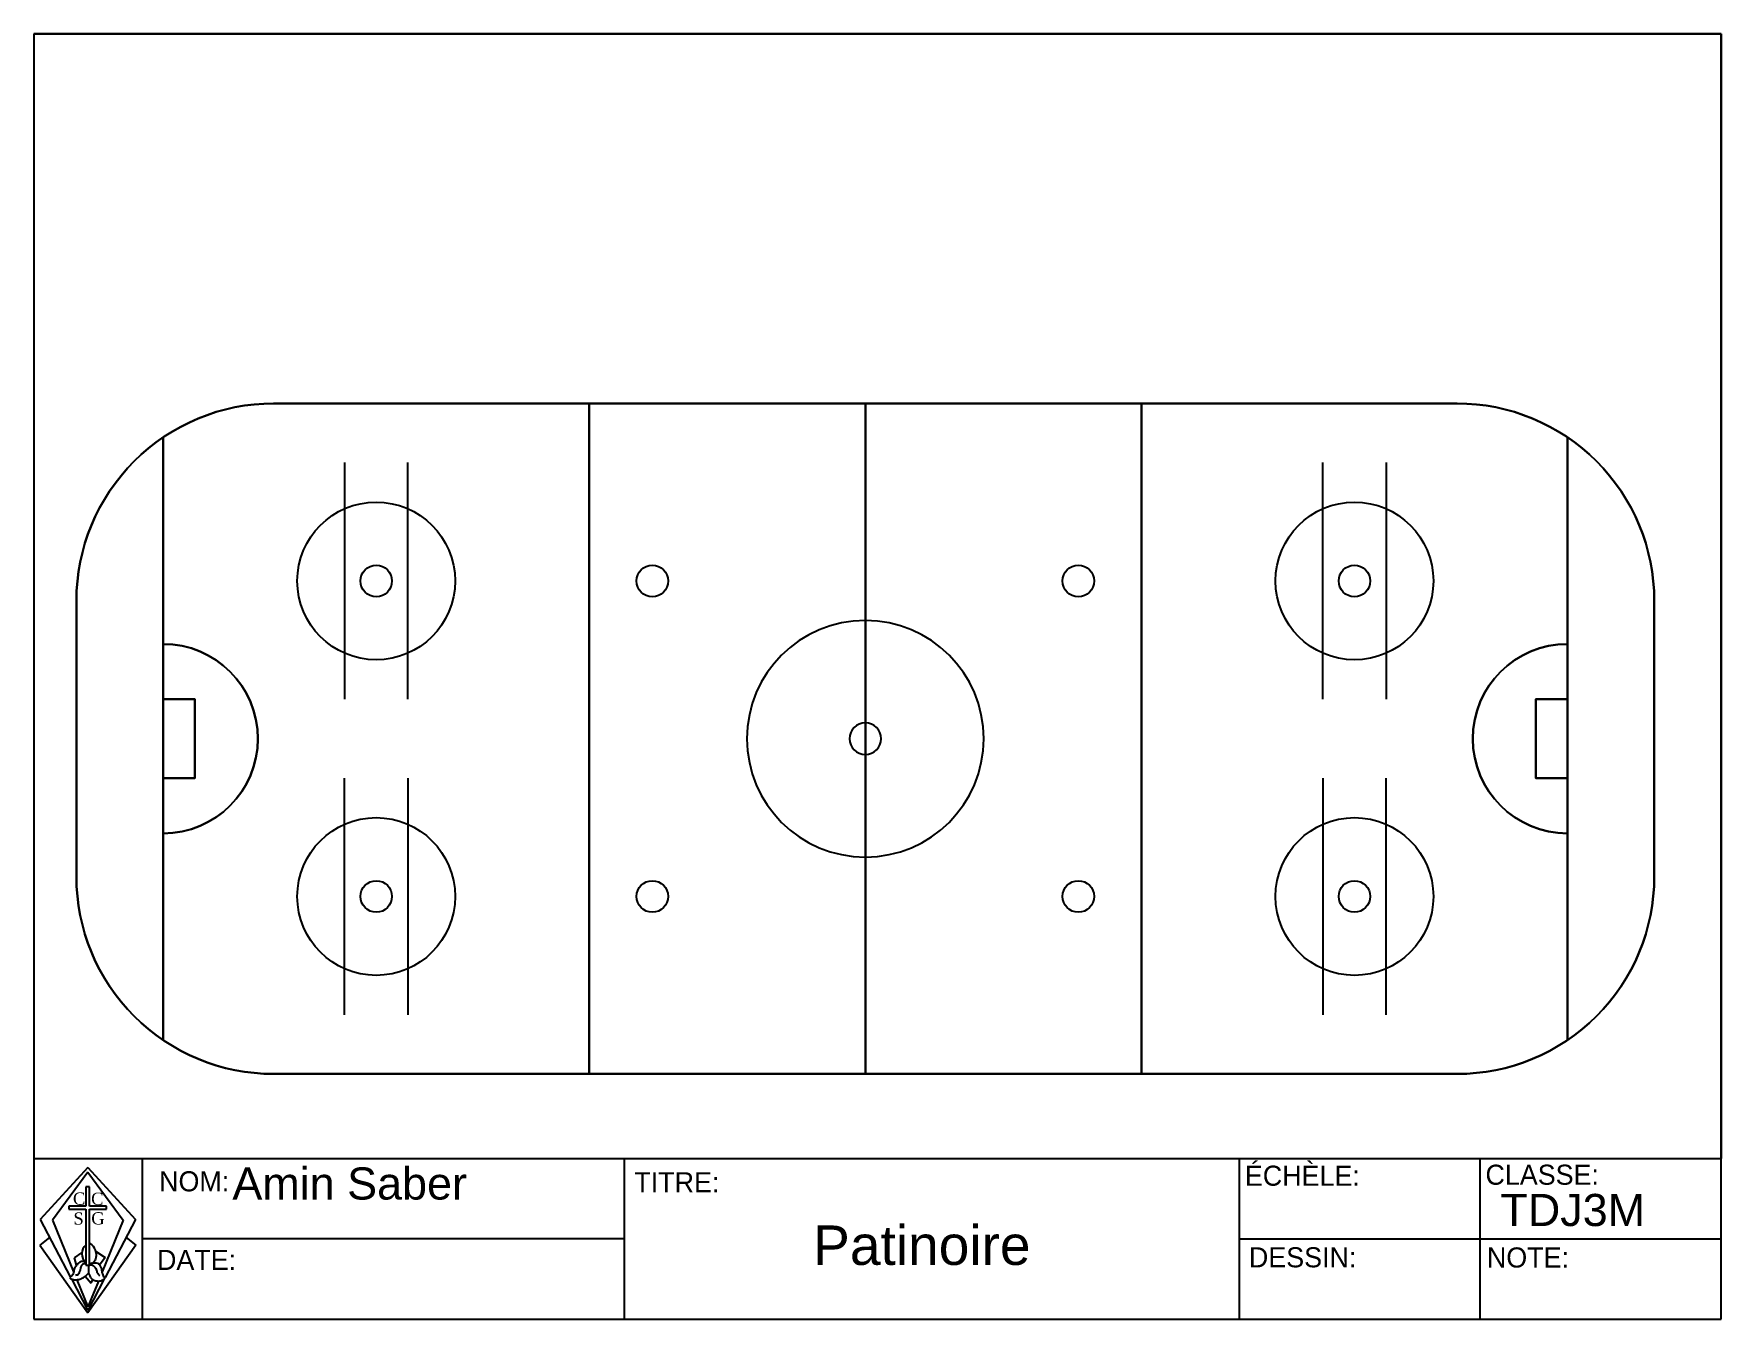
# Model space of a CAD drawing. Header units: inches. Extents: x -5 to 208, y -31 to 132.
import ezdxf

# ---------------------------------------------------------------- set-up
doc = ezdxf.new("R2010")
doc.units = ezdxf.units.IN
doc.header["$MEASUREMENT"] = 0
doc.layers.add('Layer1', color=7, linetype='Continuous')
doc.styles.get("Standard").update_dxf_attribs({"font": 'arial.ttf'})

# ---------------------------------------------------------------- blocks, each defined once
blk = doc.blocks.new('CARTOUCHE CCS-G')
for p, q in [((10.75, 8.25), (0.25, 8.25)), ((0.25, 8.25), (0.25, 0.25)), ((0.25, 8.25), (10.75, 8.25)), ((10.75, 0.25), (10.75, 8.25)), ((10.75, 8.25), (10.75, 1.25)), ((0.25, 1.25), (10.75, 1.25)), ((0.25, 1.25), (10.75, 1.25)), ((0.587, 1.195), (0.29, 0.87)), ((0.587, 1.166), (0.367, 0.866)), ((0.587, 1.195), (0.883, 0.87)), ((0.587, 1.166), (0.807, 0.866)), ((3.924, 1.25), (3.924, 0.25)), ((7.75, 1.25), (7.75, 0.25)), ((9.25, 0.25), (9.25, 1.25)), ((0.596, 1.074), (0.574, 1.074)), ((0.574, 1.074), (0.574, 0.954)), ((0.596, 0.954), (0.596, 1.074)), ((0.574, 0.954), (0.468, 0.954)), ((0.468, 0.954), (0.468, 0.935)), ((0.702, 0.954), (0.596, 0.954)), ((0.702, 0.935), (0.702, 0.954)), ((0.29, 0.87), (0.477, 0.514)), ((0.367, 0.866), (0.498, 0.545)), ((0.468, 0.935), (0.574, 0.935)), ((0.574, 0.935), (0.574, 0.587)), ((0.596, 0.587), (0.596, 0.935)), ((0.596, 0.935), (0.702, 0.935)), ((0.807, 0.866), (0.675, 0.545)), ((0.883, 0.87), (0.694, 0.509)), ((0.349, 0.758), (0.288, 0.711)), ((0.825, 0.758), (0.886, 0.711)), ((3.924, 0.75), (0.924, 0.75)), ((7.75, 0.75), (10.75, 0.75)), ((0.288, 0.711), (0.587, 0.289)), ((0.549, 0.665), (0.501, 0.632)), ((0.501, 0.632), (0.514, 0.586)), ((0.886, 0.711), (0.587, 0.289)), ((0.634, 0.673), (0.695, 0.635)), ((0.695, 0.635), (0.66, 0.586)), ((0.574, 0.587), (0.596, 0.587)), ((0.591, 0.587), (0.591, 0.537)), ((0.484, 0.501), (0.587, 0.305)), ((0.518, 0.496), (0.587, 0.328)), ((0.571, 0.518), (0.608, 0.475)), ((0.689, 0.501), (0.587, 0.305)), ((0.652, 0.488), (0.587, 0.328)), ((0.608, 0.475), (0.617, 0.497)), ((0.25, 0.25), (10.75, 0.25))]:
    blk.add_line(p, q)
blk.add_arc((0.62, 0.658), 0.071, 130.3869, 229.6131)
at = {"layer": 'Layer1'}
blk.add_line((0.924, 1.25), (0.924, 0.25), dxfattribs=at)
blk.add_open_spline([(0.596, 0.728), (0.607, 0.718), (0.626, 0.7), (0.639, 0.662), (0.639, 0.628), (0.624, 0.603), (0.612, 0.599), (0.607, 0.597)], degree=3, knots=[0.005173, 0.005173, 0.005173, 0.005173, 0.296407, 0.510371, 0.779298, 0.94262, 1.034616, 1.034616, 1.034616, 1.034616], dxfattribs=at)
for points in [[(0.574, 0.604), (0.559, 0.609), (0.536, 0.605), (0.525, 0.596), (0.514, 0.583), (0.504, 0.567), (0.5, 0.555), (0.497, 0.537), (0.493, 0.528), (0.472, 0.51)], [(0.472, 0.51), (0.486, 0.5), (0.509, 0.496), (0.537, 0.499), (0.565, 0.513), (0.591, 0.537)], [(0.574, 0.593), (0.561, 0.594), (0.547, 0.585), (0.541, 0.566), (0.536, 0.548), (0.53, 0.535), (0.52, 0.525), (0.51, 0.523)], [(0.591, 0.537), (0.598, 0.52), (0.611, 0.501), (0.636, 0.49), (0.669, 0.49), (0.697, 0.506)], [(0.697, 0.506), (0.687, 0.515), (0.681, 0.527), (0.675, 0.546), (0.673, 0.564), (0.665, 0.58), (0.654, 0.594), (0.625, 0.599), (0.603, 0.594), (0.596, 0.587)], [(0.596, 0.587), (0.609, 0.589), (0.62, 0.585), (0.629, 0.577), (0.64, 0.554), (0.648, 0.534), (0.661, 0.522)]]:
    blk.add_spline(points, degree=3, dxfattribs=at)
at = {"char_height": 0.125, "attachment_point": 1}
for s, insert, width in [('{\\Faehalf|c0;NOM:}', (1.03, 1.171), 1.69772), ('{\\Faehalf|c0;TITRE:}', (3.987, 1.165), 1.77921), ('{\\Faehalf|c0;ÉCHÈLE:}', (7.786, 1.206), 1.77921), ('{\\Faehalf|c0;CLASSE:}', (9.283, 1.212), 1.77921), ('{\\Faehalf|c0;DATE:}', (1.017, 0.682), 1.77921), ('{\\Faehalf|c0;DESSIN:}', (7.811, 0.698), 1.77921), ('{\\Faehalf|c0;NOTE:}', (9.292, 0.697), 1.77921)]:
    blk.add_mtext(s, dxfattribs=dict(at, insert=insert, width=width))
at = {"layer": 'Layer1', "insert": (1.486, 1.195), "char_height": 0.2, "attachment_point": 1}
blk.add_mtext_dynamic_manual_height_columns('Amin Saber', width=2.3298, gutter_width=1, heights=[0], dxfattribs=at)
at = {"layer": 'Layer1', "attachment_point": 1}
for s, insert, char_height, width in [('{\\fTimes New Roman|b0|i0|c0|p18;C}', (0.494, 1.039), 0.07618, 0.23538), ('{\\fTimes New Roman|b0|i0|c0|p18;C}', (0.607, 1.038), 0.07618, 0.23538), ('TDJ3M', (9.376, 1.03), 0.2, 1.26492), ('{\\fTimes New Roman|b0|i0|c0|p18;S}', (0.497, 0.915), 0.07618, 0.15021), ('{\\fTimes New Roman|b0|i0|c0|p18;G}', (0.608, 0.916), 0.07618, 0.22299)]:
    blk.add_mtext(s, dxfattribs=dict(at, insert=insert, char_height=char_height, width=width))

msp = doc.modelspace()

# ---------------------------------------------------------------- linework, layer by layer
for p, q in [((65, 85), (65, 0)), ((65, 0), (65, 85)), ((65, 0), (65, 85)), ((65, 85), (65, 0)), ((100, 85), (100, 0)), ((100, 0), (100, 85)), ((100, 0), (100, 85)), ((100, 85), (100, 0)), ((100, 85), (100, 0)), ((100, 0), (100, 85)), ((100, 0), (100, 85)), ((100, 85), (100, 0)), ((135, 85), (135, 0)), ((135, 0), (135, 85)), ((135, 0), (135, 85)), ((135, 85), (135, 0)), ((11, 4.29), (11, 80.71)), ((11, 80.71), (11, 4.29)), ((11, 80.71), (11, 4.29)), ((11, 4.29), (11, 80.71)), ((189, 4.29), (189, 80.71)), ((189, 80.71), (189, 4.29)), ((189, 80.71), (189, 4.29)), ((189, 4.29), (189, 80.71)), ((34, 77.5), (34, 62.5)), ((34, 77.5), (34, 47.5)), ((34, 77.5), (34, 47.5)), ((34, 77.5), (34, 62.5)), ((42, 47.5), (42, 77.5)), ((42, 62.5), (42, 77.5)), ((42, 62.5), (42, 77.5)), ((42, 47.5), (42, 77.5)), ((158, 47.5), (158, 77.5)), ((158, 62.5), (158, 77.5)), ((158, 62.5), (158, 77.5)), ((158, 47.5), (158, 77.5)), ((166, 77.5), (166, 62.5)), ((166, 77.5), (166, 47.5)), ((166, 77.5), (166, 47.5)), ((166, 77.5), (166, 62.5)), ((34, 62.5), (34, 47.5)), ((34, 62.5), (34, 47.5)), ((42, 47.5), (42, 62.5)), ((42, 47.5), (42, 62.5)), ((158, 47.5), (158, 62.5)), ((158, 47.5), (158, 62.5)), ((166, 62.5), (166, 47.5)), ((166, 62.5), (166, 47.5)), ((34, 7.5), (34, 37.5)), ((34, 22.5), (34, 37.5)), ((34, 22.5), (34, 37.5)), ((34, 7.5), (34, 37.5)), ((42, 37.5), (42, 22.5)), ((42, 37.5), (42, 7.5)), ((42, 37.5), (42, 7.5)), ((42, 37.5), (42, 22.5)), ((158, 37.5), (158, 22.5)), ((158, 37.5), (158, 7.5)), ((158, 37.5), (158, 7.5)), ((158, 37.5), (158, 22.5)), ((166, 7.5), (166, 37.5)), ((166, 22.5), (166, 37.5)), ((166, 22.5), (166, 37.5)), ((166, 7.5), (166, 37.5)), ((34, 7.5), (34, 22.5)), ((34, 7.5), (34, 22.5)), ((42, 22.5), (42, 7.5)), ((42, 22.5), (42, 7.5)), ((158, 22.5), (158, 7.5)), ((158, 22.5), (158, 7.5)), ((166, 7.5), (166, 22.5)), ((166, 7.5), (166, 22.5))]:
    msp.add_line(p, q)
for points in [[(100, 0), (25, 0, -0.414214), (0, 25), (0, 60, -0.414214), (25, 85), (100, 85)], [(100, 85), (25, 85, 0.414214), (0, 60), (0, 25, 0.414214), (25, 0), (100, 0)], [(100, 85), (25, 85, 0.414214), (0, 60), (0, 25, 0.414214), (25, 0), (100, 0)], [(100, 0), (25, 0, -0.414214), (0, 25), (0, 60, -0.414214), (25, 85), (100, 85)], [(100, 0), (175, 0, 0.414214), (200, 25), (200, 60, 0.414214), (175, 85), (100, 85)], [(100, 85), (175, 85, -0.414214), (200, 60), (200, 25, -0.414214), (175, 0), (100, 0)], [(100, 85), (175, 85, -0.414214), (200, 60), (200, 25, -0.414214), (175, 0), (100, 0)], [(100, 0), (175, 0, 0.414214), (200, 25), (200, 60, 0.414214), (175, 85), (100, 85)]]:
    msp.add_lwpolyline(points, format="xyb")
for points in [[(11, 47.5), (15, 47.5), (15, 37.5), (11, 37.5)], [(11, 37.5), (15, 37.5), (15, 47.5), (11, 47.5)], [(11, 37.5), (15, 37.5), (15, 47.5), (11, 47.5)], [(11, 47.5), (15, 47.5), (15, 37.5), (11, 37.5)], [(189, 47.5), (185, 47.5), (185, 37.5), (189, 37.5)], [(189, 37.5), (185, 37.5), (185, 47.5), (189, 47.5)], [(189, 37.5), (185, 37.5), (185, 47.5), (189, 47.5)], [(189, 47.5), (185, 47.5), (185, 37.5), (189, 37.5)]]:
    msp.add_lwpolyline(points, close=True)
for centre, radius in [((38, 62.5), 10), ((38, 62.5), 10), ((38, 62.5), 10), ((38, 62.5), 10), ((162, 62.5), 10), ((162, 62.5), 10), ((162, 62.5), 10), ((162, 62.5), 10), ((38, 62.5), 2), ((38, 62.5), 2), ((38, 62.5), 2), ((38, 62.5), 2), ((73, 62.5), 2), ((73, 62.5), 2), ((73, 62.5), 2), ((73, 62.5), 2), ((127, 62.5), 2), ((127, 62.5), 2), ((127, 62.5), 2), ((127, 62.5), 2), ((162, 62.5), 2), ((162, 62.5), 2), ((162, 62.5), 2), ((162, 62.5), 2), ((38, 22.5), 10), ((38, 22.5), 10), ((38, 22.5), 10), ((38, 22.5), 10), ((162, 22.5), 10), ((162, 22.5), 10), ((162, 22.5), 10), ((162, 22.5), 10), ((38, 22.5), 2), ((38, 22.5), 2), ((38, 22.5), 2), ((38, 22.5), 2), ((73, 22.5), 2), ((73, 22.5), 2), ((73, 22.5), 2), ((73, 22.5), 2), ((127, 22.5), 2), ((127, 22.5), 2), ((127, 22.5), 2), ((127, 22.5), 2), ((162, 22.5), 2), ((162, 22.5), 2), ((162, 22.5), 2), ((162, 22.5), 2)]:
    msp.add_circle(centre, radius)
for radius, start, end in [(15, 90, 270), (15, 90, 270), (15, 90, 270), (15, 90, 270), (15, 270, 90), (15, 270, 90), (15, 270, 90), (15, 270, 90), (2, 90, 270), (2, 90, 270), (2, 90, 270), (2, 90, 270), (2, 270, 90), (2, 270, 90), (2, 270, 90), (2, 270, 90)]:
    msp.add_arc((100, 42.5), radius, start, end)
at = {"extrusion": (0, 0, -1)}
for centre, major_axis in [((11, 42.5), (0, -12)), ((11, 42.5), (0, -12)), ((189, 42.5), (0, 12)), ((189, 42.5), (0, 12))]:
    msp.add_ellipse(centre, major_axis=major_axis, ratio=1, start_param=3.141593, end_param=6.283185, dxfattribs=at)
for centre, major_axis in [((11, 42.5), (0, 12)), ((11, 42.5), (0, 12)), ((189, 42.5), (0, -12)), ((189, 42.5), (0, -12))]:
    msp.add_ellipse(centre, major_axis=major_axis, ratio=1, start_param=3.141593, end_param=6.283185)

# ---------------------------------------------------------------- block references
at = {"xscale": 20.37101455133148, "yscale": 20.37101455133148, "zscale": 20.37101455133148}
msp.add_blockref('CARTOUCHE CCS-G', (-10.5, -36.19), dxfattribs=at)

# ---------------------------------------------------------------- texts
at = {"insert": (93.38, -19.21), "char_height": 5, "attachment_point": 1}
msp.add_mtext_dynamic_manual_height_columns('Patinoire', width=45.8348, gutter_width=1, heights=[0], dxfattribs=at)

doc.saveas('drawing.dxf')
